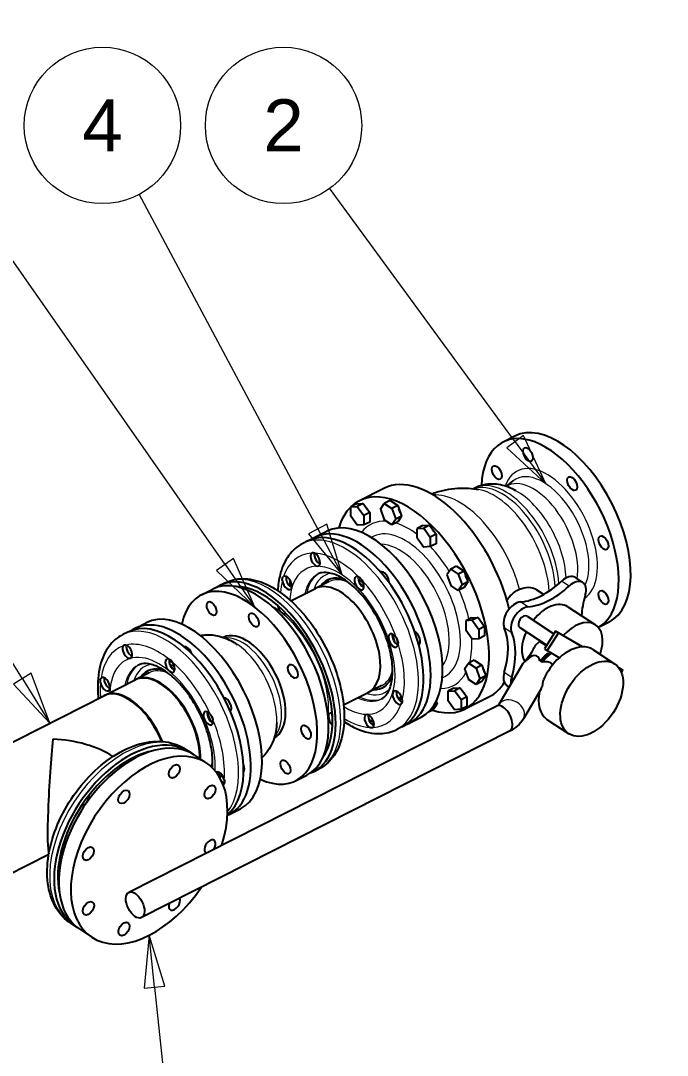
# Model space of a CAD drawing. Header units: millimetres. Extents: x 0 to 10500, y -39653 to 7425.
# Drawn here: x 4561 to 5336, y 2340 to 3581 of the extents above; entities that cross this region are included whole.
import ezdxf

# ---------------------------------------------------------------- set-up
doc = ezdxf.new("R2010")
doc.units = ezdxf.units.MM
doc.header["$LTSCALE"] = 25
for name, color, linetype, lineweight in [('Dimension', 7, 'Continuous', 18), ('Symbol', 7, 'Continuous', 18), ('Visible', 7, 'Continuous', 25), ('Visible Narrow', 7, 'Continuous', 18)]:
    doc.layers.add(name, color=color, linetype=linetype, lineweight=lineweight)
doc.styles.add('Note Text', font='arial.ttf')
doc.styles.add('Title', font='arial.ttf')
doc.dimstyles.new('Default - Method 2b', dxfattribs={"dimscale": 25, "dimtxt": 3, "dimasz": 2.5, "dimexe": 3, "dimexo": 0.5, "dimgap": 0.7, "dimtad": 0, "dimtoh": 1, "dimdec": 1, "dimrnd": 1e-08, "dimtxsty": 'Title', "dimcen": 0.09, "dimdle": 10, "dimclrd": 256, "dimclre": 256, "dimclrt": 7, "dimadec": 0, "dimazin": 2, "dimtfac": 0.833333, "dimtdec": 1, "dimtmove": 0, "dimatfit": 3, "dimfxl": 1, "dimtolj": 1, "dimlwd": -1, "dimlwe": -1, "dimarcsym": 0})

# ---------------------------------------------------------------- blocks, each defined once
blk = doc.blocks.new('Balloon12')
at = {"layer": 'Symbol'}
for p, q in [((206.148, 123.045), (197.247, 135.202)), ((206.552, 123.34), (205.745, 122.749)), ((207.625, 121.028), (206.552, 123.34)), ((205.745, 122.749), (207.625, 121.028)), ((206.148, 123.045), (207.625, 121.028))]:
    blk.add_line(p, q, dxfattribs=at)
at = {"layer": 'Symbol', "flags": 128}
blk.add_lwpolyline([(205.745, 122.749), (207.625, 121.028), (206.552, 123.34), (205.745, 122.749)], dxfattribs=at)
at = {"layer": 'Symbol'}
blk.add_circle((195.04, 138.217), 3.75, dxfattribs=at)
blk.add_solid([(205.745, 122.749), (207.625, 121.028), (206.552, 123.34), (205.745, 122.749)], dxfattribs=at)
at = {"layer": 'Symbol', "insert": (195.04, 138.217), "char_height": 2.5, "attachment_point": 5, "style": 'Note Text'}
blk.add_mtext('2', dxfattribs=at)
blk = doc.blocks.new('Balloon13')
at = {"layer": 'Symbol'}
for p, q in [((196.681, 118.862), (188.113, 134.916)), ((197.122, 119.098), (196.24, 118.627)), ((196.24, 118.627), (197.858, 116.657)), ((196.681, 118.862), (197.858, 116.657)), ((197.858, 116.657), (197.122, 119.098))]:
    blk.add_line(p, q, dxfattribs=at)
at = {"layer": 'Symbol', "flags": 128}
blk.add_lwpolyline([(196.24, 118.627), (197.858, 116.657), (197.122, 119.098), (196.24, 118.627)], dxfattribs=at)
at = {"layer": 'Symbol'}
blk.add_circle((186.351, 138.217), 3.75, dxfattribs=at)
blk.add_solid([(196.24, 118.627), (197.858, 116.657), (197.122, 119.098), (196.24, 118.627)], dxfattribs=at)
at = {"layer": 'Symbol', "insert": (186.351, 138.217), "char_height": 2.5, "attachment_point": 5, "style": 'Note Text'}
blk.add_mtext('4', dxfattribs=at)
blk = doc.blocks.new('Balloon14')
at = {"layer": 'Symbol'}
for p, q in [((192.237, 117.156), (179.652, 135.155)), ((192.647, 117.443), (191.827, 116.87)), ((192.237, 117.156), (193.669, 115.107)), ((193.669, 115.107), (192.647, 117.443)), ((191.827, 116.87), (193.669, 115.107))]:
    blk.add_line(p, q, dxfattribs=at)
at = {"layer": 'Symbol', "flags": 128}
blk.add_lwpolyline([(191.827, 116.87), (193.669, 115.107), (192.647, 117.443), (191.827, 116.87)], dxfattribs=at)
at = {"layer": 'Symbol'}
blk.add_circle((177.512, 138.217), 3.75, dxfattribs=at)
blk.add_solid([(191.827, 116.87), (193.669, 115.107), (192.647, 117.443), (191.827, 116.87)], dxfattribs=at)
at = {"layer": 'Symbol', "insert": (177.512, 138.217), "char_height": 2.5, "attachment_point": 5, "style": 'Note Text'}
blk.add_mtext('11', dxfattribs=at)
blk = doc.blocks.new('Balloon15')
at = {"layer": 'Symbol'}
for p, q in [((182.511, 111.675), (168.03, 135.037)), ((182.936, 111.938), (182.086, 111.411)), ((182.511, 111.675), (183.828, 109.55)), ((183.828, 109.55), (182.936, 111.938)), ((182.086, 111.411), (183.828, 109.55))]:
    blk.add_line(p, q, dxfattribs=at)
at = {"layer": 'Symbol', "flags": 128}
blk.add_lwpolyline([(182.086, 111.411), (183.828, 109.55), (182.936, 111.938), (182.086, 111.411)], dxfattribs=at)
at = {"layer": 'Symbol'}
blk.add_circle((166.059, 138.217), 3.75, dxfattribs=at)
blk.add_solid([(182.086, 111.411), (183.828, 109.55), (182.936, 111.938), (182.086, 111.411)], dxfattribs=at)
at = {"layer": 'Symbol', "insert": (166.059, 138.238), "char_height": 2.5, "attachment_point": 5, "style": 'Note Text'}
blk.add_mtext('3', dxfattribs=at)
blk = doc.blocks.new('Balloon16')
at = {"layer": 'Symbol'}
for p, q in [((188.594, 99.373), (188.355, 96.835)), ((188.852, 96.887), (188.594, 99.373)), ((189.35, 96.938), (188.594, 99.373)), ((188.355, 96.835), (189.35, 96.938)), ((188.852, 96.887), (192.036, 66.242))]:
    blk.add_line(p, q, dxfattribs=at)
at = {"layer": 'Symbol', "flags": 128}
blk.add_lwpolyline([(189.35, 96.938), (188.594, 99.373), (188.355, 96.835), (189.35, 96.938)], dxfattribs=at)
at = {"layer": 'Symbol'}
blk.add_circle((192.422, 62.526), 3.75, dxfattribs=at)
blk.add_solid([(189.35, 96.938), (188.594, 99.373), (188.355, 96.835), (189.35, 96.938)], dxfattribs=at)
at = {"layer": 'Symbol', "insert": (192.422, 62.546), "char_height": 2.5, "attachment_point": 5, "style": 'Note Text'}
blk.add_mtext('6', dxfattribs=at)
blk = doc.blocks.new('*D48')
at = {"layer": 'Defpoints', "color": 0, "transparency": 16777216}
for p in [(2977, 5476.9), (1038.6, 4941), (6873, 4755.4), (3961.9, -39652.7)]:
    blk.add_point(p, dxfattribs=at)
at = {"layer": 'Dimension', "transparency": 16777216}
for p, q in [((1037.8, 4953.5), (1004.2, 5465.8)), ((6873.8, 4767.9), (6919.6, 5465.8))]:
    blk.add_line(p, q, dxfattribs=at)
blk.add_arc((3961.9, -39652.7), 45140.3, 86.32872, 93.6713, dxfattribs=at)
for points in [[(1072.1, 5384.6), (1070.8, 5405.4), (1009.1, 5391)], [(6853, 5405.4), (6851.6, 5384.6), (6914.7, 5391)]]:
    blk.add_solid(points, dxfattribs=at)
at = {"layer": 'Dimension', "color": 7, "transparency": 16777216, "insert": (3945.5, 5505.2), "char_height": 75, "attachment_point": 7, "style": 'Title'}
blk.add_mtext('\\A1;8°', dxfattribs=at)

msp = doc.modelspace()

# ---------------------------------------------------------------- linework, layer by layer
at = {"layer": 'Visible'}
for p, q in [((5153.5, 3082.98), (5139.22, 3075.75)), ((5142.89, 3022.61), (5151.5, 3029.28)), ((4996.36, 3020.23), (4967.04, 3005.38)), ((5105.41, 3020.52), (5103.98, 3019.8)), ((5003.77, 3005.61), (4996.86, 3002.11)), ((5003.77, 3005.61), (5012.91, 2999.6)), ((4963.48, 3001.58), (4956.57, 2998.08)), ((4956.57, 2998.08), (4964.48, 2998.53)), ((4956.57, 2986.76), (4956.57, 2998.08)), ((4963.48, 3001.58), (4971.4, 3002.03)), ((4971.4, 3002.03), (4964.48, 2998.53)), ((4964.48, 2998.53), (4972.39, 2987.66)), ((4971.4, 3002.03), (4979.31, 2991.16)), ((4979.31, 2991.16), (4972.39, 2987.66)), ((4979.31, 2991.16), (4979.31, 2979.85)), ((4992.29, 2995.32), (4996.86, 3002.11)), ((4992.29, 2995.32), (4996.86, 2982.51)), ((4996.86, 3002.11), (5005.99, 2996.09)), ((5012.91, 2999.6), (5005.99, 2996.09)), ((5005.99, 2996.09), (5010.56, 2983.29)), ((5012.91, 2999.6), (5017.48, 2986.79)), ((4964.48, 2975.9), (4956.57, 2986.76)), ((4972.39, 2987.66), (4972.39, 2976.35)), ((4979.31, 2979.85), (4972.39, 2976.35)), ((5005.99, 2976.5), (4996.86, 2982.51)), ((5010.56, 2983.29), (5005.99, 2976.5)), ((5012.91, 2980), (5005.99, 2976.5)), ((5017.48, 2986.79), (5010.56, 2983.29)), ((5017.48, 2986.79), (5012.91, 2980)), ((4913.66, 2961.55), (4927.95, 2968.78)), ((4972.39, 2976.35), (4964.48, 2975.9)), ((5043.09, 2975.58), (5036.18, 2972.08)), ((5036.18, 2972.08), (5044.09, 2972.53)), ((5036.18, 2960.77), (5036.18, 2972.08)), ((5043.09, 2975.58), (5051.01, 2976.03)), ((5051.01, 2976.03), (5044.09, 2972.53)), ((5044.09, 2972.53), (5052, 2961.66)), ((5051.01, 2976.03), (5058.92, 2965.17)), ((5058.92, 2965.17), (5052, 2961.66)), ((5058.92, 2965.17), (5058.92, 2953.85)), ((4905.02, 2957.17), (4899, 2954.13)), ((5036.18, 2960.77), (5044.09, 2949.9)), ((5052, 2961.66), (5052, 2950.35)), ((5058.92, 2953.85), (5052, 2950.35)), ((5052, 2950.35), (5044.09, 2949.9)), ((5076.47, 2923.28), (5071.9, 2916.49)), ((5071.9, 2916.49), (5076.47, 2903.69)), ((5083.38, 2926.78), (5076.47, 2923.28)), ((5076.47, 2923.28), (5085.6, 2917.27)), ((5083.38, 2926.78), (5092.52, 2920.77)), ((5092.52, 2920.77), (5085.6, 2917.27)), ((5085.6, 2917.27), (5090.17, 2904.46)), ((5092.52, 2920.77), (5097.09, 2907.96)), ((4799.76, 2903.88), (4805.77, 2906.92)), ((4930.68, 2908.35), (4914.52, 2900.16)), ((5085.6, 2897.67), (5076.47, 2903.69)), ((5090.17, 2904.46), (5085.6, 2897.67)), ((5097.09, 2907.96), (5090.17, 2904.46)), ((5097.09, 2907.96), (5092.52, 2901.17)), ((5234.86, 2907.34), (5225.96, 2913.2)), ((4777.58, 2892.65), (4791.11, 2899.5)), ((4884.89, 2885.16), (4914.52, 2900.16)), ((5092.52, 2901.17), (5085.6, 2897.67)), ((5179.13, 2899.01), (5188.06, 2893.13)), ((5168.04, 2866.83), (5200.24, 2845.63)), ((5217.12, 2878.19), (5250.09, 2856.48)), ((4697.88, 2852.3), (4711.42, 2859.15)), ((5101.37, 2865.05), (5094.45, 2861.55)), ((5102.37, 2861.99), (5094.45, 2861.55)), ((5094.45, 2861.55), (5094.45, 2850.23)), ((5101.37, 2865.05), (5109.28, 2865.5)), ((5109.28, 2865.5), (5102.37, 2861.99)), ((5102.37, 2861.99), (5110.28, 2851.13)), ((5109.28, 2865.5), (5117.19, 2854.63)), ((5117.19, 2854.63), (5110.28, 2851.13)), ((5117.19, 2854.63), (5117.19, 2843.32)), ((5159.24, 2853.46), (5191.72, 2832.08)), ((5266.43, 2859.94), (5253.55, 2853.42)), ((4689.24, 2847.92), (4683.22, 2844.87)), ((5102.37, 2839.37), (5094.45, 2850.23)), ((5110.28, 2851.13), (5110.28, 2839.81)), ((5117.19, 2843.32), (5110.28, 2839.81)), ((5202.33, 2848.96), (5189.04, 2827.8)), ((5205.63, 2846.79), (5192.33, 2825.63)), ((5234.75, 2830.17), (5202.33, 2848.96)), ((5202.33, 2848.96), (5205.63, 2846.79)), ((5234.33, 2830.15), (5205.63, 2846.79)), ((5110.28, 2839.81), (5102.37, 2839.37)), ((5177.91, 2831.8), (5183.14, 2836.52)), ((5183.8, 2836.09), (5183.14, 2836.52)), ((5191.19, 2831.22), (5183.8, 2836.09)), ((5189.04, 2827.8), (5192.33, 2825.63)), ((5192.33, 2825.63), (5206.89, 2817.19)), ((5193.73, 2821.38), (5192.38, 2822.27)), ((5247.07, 2826.89), (5273.11, 2809.74)), ((5093.23, 2803.86), (5097.8, 2810.65)), ((5093.23, 2803.86), (5097.8, 2791.06)), ((5104.71, 2814.16), (5097.8, 2810.65)), ((5106.93, 2804.64), (5097.8, 2810.65)), ((5104.71, 2814.16), (5113.85, 2808.14)), ((5113.85, 2808.14), (5106.93, 2804.64)), ((5106.93, 2804.64), (5111.5, 2791.83)), ((5113.85, 2808.14), (5118.42, 2795.34)), ((5162.77, 2809.37), (5134.4, 2761.11)), ((5162.77, 2809.37), (5162.77, 2809.37)), ((5279.56, 2804.19), (5278.03, 2805.08)), ((5282.86, 2802.02), (5278.35, 2804.63)), ((5279.56, 2804.19), (5282.86, 2802.02)), ((4714.9, 2799.1), (4698.74, 2790.91)), ((5111.5, 2791.83), (5106.93, 2785.04)), ((5118.42, 2795.34), (5111.5, 2791.83)), ((5118.42, 2795.34), (5113.85, 2788.55)), ((5281.16, 2799.31), (5282.86, 2802.02)), ((4660.39, 2771.5), (4697.98, 2790.53)), ((4993.79, 2783.71), (4977.62, 2775.53)), ((5080.04, 2780.51), (5073.12, 2777)), ((5080.04, 2780.51), (5087.95, 2780.95)), ((5087.95, 2780.95), (5081.03, 2777.45)), ((5087.95, 2780.95), (5095.86, 2770.09)), ((5106.93, 2785.04), (5097.8, 2791.06)), ((5113.85, 2788.55), (5106.93, 2785.04)), ((5146.67, 2781.97), (5143.74, 2783.9)), ((5184.87, 2779.87), (5163.72, 2743.89)), ((4481.15, 2680.74), (4661.14, 2771.88)), ((4947.99, 2760.53), (4977.62, 2775.53)), ((5073.12, 2777), (5081.03, 2777.45)), ((5073.12, 2777), (5073.12, 2765.69)), ((5088.95, 2766.59), (5081.03, 2777.45)), ((5095.86, 2770.09), (5088.95, 2766.59)), ((5122.84, 2770.43), (5093.52, 2755.58)), ((5095.86, 2770.09), (5095.86, 2758.78)), ((5131.7, 2759.24), (4690.36, 2535.79)), ((5055.57, 2754.74), (5049.19, 2751.51)), ((5060.14, 2761.53), (5055.57, 2754.74)), ((5060.14, 2761.53), (5055.88, 2759.38)), ((5059, 2764.74), (5060.14, 2761.53)), ((5081.03, 2754.83), (5073.12, 2765.69)), ((5088.95, 2755.27), (5081.03, 2754.83)), ((5088.95, 2766.59), (5088.95, 2755.27)), ((5095.86, 2758.78), (5088.95, 2755.27)), ((5026.59, 2738.51), (5040.88, 2745.74)), ((5191.97, 2743.2), (5218.02, 2726.05)), ((5017.95, 2734.13), (5011.93, 2731.09)), ((5147.06, 2728.91), (4705.72, 2505.46)), ((4763.48, 2704.04), (4758.2, 2707.51)), ((4769.08, 2700.35), (4783.59, 2690.8)), ((4912.69, 2680.84), (4918.7, 2683.88)), ((4890.51, 2669.61), (4904.04, 2676.46)), ((4810.81, 2629.26), (4824.35, 2636.11)), ((4544.25, 2556.11), (4594.41, 2581.5)), ((4626.01, 2495.23), (4620.73, 2498.7)), ((4631.61, 2491.54), (4646.12, 2481.99))]:
    msp.add_line(p, q, dxfattribs=at)
for centre, major_axis, ratio, start_param, end_param in [((5195.68, 2964.23), (-56.46, 111.52), 0.5383471, 3.1647823, 7.0481675), ((5209.97, 2971.46), (-56.46, 111.52), 0.5383471, 3.1415927, 6.2831853), ((5059.6, 2895.33), (-63.24, 124.9), 0.5383471, 4.2945115, 6.2831853), ((5030.28, 2880.48), (63.24, -124.9), 0.5383471, 5.7943906, 9.5848903), ((5030.28, 2880.48), (-63.24, 124.9), 0.5383471, 0.1700755, 0.5117486), ((4972, 2991.02), (4.97, -9.81), 0.5383471, 1.6726109, 2.053893), ((5008.94, 2993.11), (4.97, -9.81), 0.5383471, 1.1397027, 1.5396037), ((4984.41, 2857.26), (-56.46, 111.52), 0.5383471, 3.1415927, 6.2831853), ((4961.48, 2845.65), (56.46, -111.52), 0.5383471, 0, 3.1415927), ((4970.13, 2850.03), (-56.46, 111.52), 0.5383471, 3.0695224, 6.3552557), ((5051.61, 2965.02), (4.97, -9.81), 0.5383471, 1.6726109, 2.053893), ((4914.05, 2935.13), (3.95, -7.81), 0.5383471, 3.3074074, 8.7233444), ((4918.56, 2937.42), (3.95, -7.81), 0.5383471, 3.7074365, 5.7166579), ((4847.58, 2787.98), (-56.46, 111.52), 0.5383471, 3.1415927, 6.2831853), ((4856.22, 2792.36), (-56.46, 111.52), 0.5383471, 3.0695223, 6.3552556), ((4880.27, 2906.81), (-3.95, 7.81), 0.5383471, 0.9512129, 6.3671499), ((4996.62, 2911.79), (-4.07, 8.03), 0.5383471, 3.8528926, 6.2969204), ((5088.55, 2914.28), (4.97, -9.81), 0.5383471, 1.1397027, 1.5396037), ((5214.96, 2896.5), (11, 16.7), 0.6138804, 0, 1.1929994), ((4834.04, 2781.13), (-56.46, 111.52), 0.5383471, 2.5580098, 6.8667682), ((4884.79, 2909.09), (3.95, -7.81), 0.5383471, 4.0928055, 5.7166579), ((4961.48, 2845.65), (53.75, -106.17), 0.5383471, 3.8194738, 3.8949203), ((4946.07, 2837.85), (31.55, -62.32), 0.5383471, 0, 3.1415927), ((4946.07, 2837.85), (31.55, -62.32), 0.5383471, 0, 3.1415927), ((4961.48, 2845.65), (-32.75, 64.68), 0.5383471, 5.8010148, 6.5543922), ((4966.8, 2906.58), (3.95, -7.81), 0.5383471, 2.5220092, 7.9379462), ((4971.31, 2908.86), (3.95, -7.81), 0.5383471, 3.7081201, 5.7166579), ((5184.85, 2964.9), (-49.49, -75.17), 0.6138804, 0.4476856, 1.1929994), ((5223.86, 2890.64), (11, 16.7), 0.6138804, 5.1600746, 7.4761848), ((4856.22, 2792.36), (-53.75, 106.17), 0.5383471, 3.4108964, 6.0138815), ((5193.75, 2959.04), (49.49, 75.17), 0.6138804, 3.5892783, 4.3345921), ((5300.89, 2896.94), (-49.49, -75.17), 0.6138804, 5.1600746, 5.4680848), ((4874.44, 2877.83), (3.95, -7.81), 0.5383471, 4.1771298, 6.4249222), ((5154.74, 2866), (-11, -16.7), 0.6138804, 3.5892783, 5.9053884), ((5193.75, 2842.69), (23.37, 35.5), 0.6138804, 0, 1.4286433), ((4767.88, 2747.63), (-56.46, 111.52), 0.5383471, 3.1415927, 6.2831853), ((5163.64, 2860.14), (-11, -16.7), 0.6138804, 3.5892783, 5.9053884), ((5163.64, 2860.14), (-4.4, -6.68), 0.6138804, 3.1415927, 6.2831853), ((4745.7, 2736.4), (56.46, -111.52), 0.5383471, 0.1158896, 3.1415927), ((4754.35, 2740.78), (-56.46, 111.52), 0.5383471, 3.1067905, 6.3552556), ((5109.88, 2854.49), (4.97, -9.81), 0.5383471, 1.6726109, 2.053893), ((5226.72, 2820.99), (23.37, 35.5), 0.6138804, 5.1014414, 7.6030885), ((5193.75, 2842.69), (-23.37, -35.5), 0.6138804, 2.2837321, 2.2837676), ((5300.89, 2896.94), (-49.49, -75.17), 0.6138804, 5.5933169, 5.5933381), ((4834.04, 2781.13), (-30.49, 60.22), 0.5383471, 3.1498911, 6.2748869), ((5007.63, 2837.87), (3.95, -7.81), 0.5383471, 1.736611, 7.152548), ((5012.14, 2840.16), (3.95, -7.81), 0.5383471, 3.7081201, 5.7166579), ((5034.09, 2840.73), (4.07, -8.03), 0.5383471, 6.2784867, 8.8099623), ((5077.71, 2794.3), (49.49, 75.17), 0.6138804, 5.1600746, 5.9053884), ((5086.61, 2788.44), (49.49, 75.17), 0.6138804, 5.1600746, 5.9053884), ((5193.75, 2842.69), (-23.37, -35.5), 0.6138804, 4.9493975, 6.0006487), ((5195.68, 2964.23), (-56.46, 111.52), 0.5383471, 2.6764785, 2.6764853), ((4688.67, 2824.59), (3.95, -7.81), 0.5383471, 3.472215, 8.888152), ((4693.18, 2826.88), (3.95, -7.81), 0.5383471, 3.7081201, 5.7166579), ((4760.67, 2821.99), (-4.07, 8.03), 0.5383471, 4.4558555, 6.2174338), ((5219.52, 2785.04), (27.55, 41.85), 0.6138804, 0.4163463, 1.1621984), ((5219.52, 2785.04), (27.55, 41.85), 0.6138804, 0, 0.4163463), ((4739.89, 2807.68), (3.95, -7.81), 0.5383471, 2.6868168, 8.1027538), ((4920.84, 2815.59), (-3.95, 7.81), 0.5383471, 1.0636842, 1.944505), ((5162.68, 2775.66), (16.33, 43.88), 0.3234549, 5.8472118, 6.9307496), ((5219.52, 2785.04), (-27.55, -41.85), 0.6138804, 4.303791, 4.9718404), ((5193.73, 2820.51), (0.424, -0.944), 0.534442, 1.0539963, 2.4427031), ((4745.7, 2736.4), (-32.75, 64.68), 0.5383471, 5.8010148, 6.5543922), ((4744.4, 2809.96), (3.95, -7.81), 0.5383471, 3.7076297, 5.7166579), ((5109.88, 2801.66), (4.97, -9.81), 0.5383471, 1.1397027, 1.5396037), ((5193.75, 2842.69), (-23.37, -35.5), 0.6138804, 6.0015941, 6.0016769), ((5177.77, 2801.34), (-14.65, 8.62), 0.7731624, 5.8608548, 5.9491325), ((5177.77, 2801.34), (14.65, -8.62), 0.7731624, 1.5427179, 1.6357154), ((5177.77, 2801.34), (14.65, -8.62), 0.7731624, 1.4821945, 1.5427179), ((5173.11, 2793.41), (-24.71, -16.07), 0.4084475, 3.0270047, 3.9373803), ((4662.05, 2785.38), (-3.95, 7.81), 0.5383471, 1.1160205, 6.5319575), ((4729.54, 2728.21), (-31.55, 62.32), 0.5383471, 3.9255511, 6.2831853), ((4730.29, 2728.6), (-31.55, 62.32), 0.5383471, 3.9101852, 6.2943911), ((4961.48, 2845.65), (32.75, -64.68), 0.5383471, 6.0119784, 6.7653558), ((5154.74, 2800.6), (-11, -16.7), 0.6138804, 5.1600746, 6.2831853), ((5163.64, 2794.74), (11, 16.7), 0.6138804, 2.0184819, 2.498981), ((4666.56, 2787.67), (3.95, -7.81), 0.5383471, 4.2576132, 5.7166579), ((4745.7, 2736.4), (53.75, -106.17), 0.5383471, 3.9892154, 4.0388786), ((5059.6, 2895.33), (63.24, -124.9), 0.5383471, 0, 0.3199489), ((4691.94, 2709.18), (-31.55, 62.32), 0.5383471, 4.5639502, 6.2831853), ((4692.7, 2709.56), (-31.55, 62.32), 0.5383471, 4.5569709, 6.2831853), ((4807.57, 2760.57), (-4.07, 8.03), 0.5383471, 3.2813031, 6.0397264), ((5012.61, 2769.26), (3.95, -7.81), 0.5383471, 0.9512129, 6.3671499), ((5017.13, 2771.55), (3.95, -7.81), 0.5383471, 3.7081201, 5.7190855), ((4965.99, 2847.93), (42.46, -83.86), 0.5383471, 0.1292869, 0.2142029), ((4967.87, 2848.89), (42.46, -83.86), 0.5383471, 0.0885479, 0.170814), ((4970.13, 2850.03), (42.79, -84.52), 0.5383471, 0.0419578, 0.1154653), ((5088.55, 2769.95), (4.97, -9.81), 0.5383471, 1.6726109, 2.053893), ((5219.52, 2785.04), (-27.55, -41.85), 0.6138804, 5.2810595, 6.2831853), ((5139.38, 2744.08), (-7.68, 15.17), 0.5383471, 5.5283863, 6.2831853), ((5139.38, 2744.08), (7.68, -15.17), 0.5383471, 0, 2.3867936), ((4785.7, 2744.55), (3.95, -7.81), 0.5383471, 1.9014187, 7.3173557), ((4790.22, 2746.84), (3.95, -7.81), 0.5383471, 3.7081201, 5.7166579), ((4935.55, 2742.87), (-3.95, 7.81), 0.5383471, 5.748598, 8.5056381), ((4940.06, 2745.15), (3.95, -7.81), 0.5383471, 3.819078, 4.2498921), ((4978.84, 2740.94), (-3.95, 7.81), 0.5383471, 3.3074074, 8.7233444), ((4983.35, 2743.23), (3.95, -7.81), 0.5383471, 3.7081201, 5.5817517), ((4970.13, 2850.03), (-56.46, 111.52), 0.5383471, 2.4862092, 2.5578697), ((4961.48, 2845.65), (53.75, -106.17), 0.5383471, 5.7736245, 5.827497), ((4599.47, 2662.36), (4.58, 80.57), 0.0565892, 0.7875422, 3.0555972), ((4694.74, 2599.63), (-68.74, -104.41), 0.6138804, 3.0978576, 6.3269205), ((4700.35, 2595.94), (68.74, 104.41), 0.6138804, 0, 3.1415927), ((4599.47, 2662.36), (-98.52, 5.6), 0.5773476, 3.9285097, 4.7451893), ((4694.74, 2599.63), (65.44, 99.39), 0.6138804, 0.5431628, 2.5984299), ((4714.85, 2586.39), (68.74, 104.41), 0.6138804, 5.1490569, 10.9712848), ((4694.28, 2695.35), (4.81, 7.31), 0.6138804, 2.2629302, 2.5783138), ((4690.32, 2697.96), (4.81, 7.31), 0.6138804, 4.717308, 5.0354218), ((4694.28, 2695.35), (-4.81, -7.31), 0.6138804, 2.3324171, 2.5298677), ((4745.7, 2736.4), (-32.75, 64.68), 0.5383471, 3.5847768, 3.6237631), ((4799.28, 2672.19), (-3.95, 7.81), 0.5383471, 4.2576132, 6.3015293), ((4803.79, 2674.47), (3.95, -7.81), 0.5383471, 3.7081201, 4.3306665), ((4823.29, 2687.56), (4.07, -8.03), 0.5383471, 0.1912326, 1.4875625), ((4803.79, 2674.47), (3.95, -7.81), 0.5383471, 5.1905035, 5.7187847), ((4799.28, 2672.19), (3.95, -7.81), 0.5383471, 0.1153412, 0.2487722), ((4636.23, 2647.74), (-4.81, -7.31), 0.6138804, 0.4362383, 2.5750323), ((4787.8, 2590.56), (-4.95, -7.52), 0.6138804, 1.5586617, 6.3652086), ((4603.1, 2578.11), (4.81, 7.31), 0.6138804, 4.6015846, 5.8266), ((4607.06, 2575.51), (4.81, 7.31), 0.6138804, 0.1372414, 0.5463432), ((4607.06, 2575.51), (-4.81, -7.31), 0.6138804, 0.6748707, 0.9862777), ((4745.1, 2522.52), (4.95, 7.52), 0.6138804, 1.9890498, 5.9348206)]:
    msp.add_ellipse(centre, major_axis=major_axis, ratio=ratio, start_param=start_param, end_param=end_param, dxfattribs=at)
for centre, major_axis, ratio in [((5169.19, 3060.88), (4.07, -8.03), 0.5383471), ((5131.72, 3039.15), (-4.07, 8.03), 0.5383471), ((5222.18, 3025.99), (4.07, -8.03), 0.5383471), ((5259.64, 2954.93), (4.07, -8.03), 0.5383471), ((5259.64, 2889.31), (4.07, -8.03), 0.5383471), ((4789.76, 2876.18), (-4.07, 8.03), 0.5383471), ((4840.36, 2862.34), (-4.07, 8.03), 0.5383471), ((5245.57, 2767.9), (-27.55, -41.85), 0.6138804), ((4887.26, 2800.93), (4.07, -8.03), 0.5383471), ((4902.98, 2727.91), (4.07, -8.03), 0.5383471), ((4878.32, 2686.07), (4.07, -8.03), 0.5383471), ((4745.03, 2680.9), (4.95, 7.52), 0.6138804), ((4684.61, 2650.27), (4.95, 7.52), 0.6138804), ((4787.77, 2656.16), (4.95, 7.52), 0.6138804), ((4641.9, 2582.23), (-4.95, -7.52), 0.6138804), ((4698.04, 2520.63), (-7.68, 15.17), 0.5383471), ((4641.93, 2516.63), (-4.95, -7.52), 0.6138804), ((4684.68, 2491.89), (-4.95, -7.52), 0.6138804)]:
    msp.add_ellipse(centre, major_axis=major_axis, ratio=ratio, dxfattribs=at)
for points, knots in [([(5053.22, 3013.56), (5054.32, 3013.98), (5055.42, 3014.37), (5061.28, 3016.37), (5066.09, 3017.63), (5075.57, 3019.47), (5080.25, 3020.04), (5089.3, 3020.6), (5093.67, 3020.58), (5102.02, 3020.09), (5106, 3019.61), (5109.77, 3018.96)], [5.58683933, 5.58683933, 5.58683933, 5.58683933, 5.60449138, 5.60449138, 5.68053937, 5.68053937, 5.75658737, 5.75658737, 5.83263536, 5.83263536, 5.90868335, 5.90868335, 5.90868335, 5.90868335]), ([(5154.77, 3017.42), (5151.9, 3019), (5148.94, 3020.39), (5142.8, 3022.72), (5139.62, 3023.67), (5133.03, 3024.99), (5129.63, 3025.36), (5122.68, 3025.37), (5119.13, 3025), (5112.12, 3023.4), (5108.66, 3022.17), (5105.41, 3020.52)], [0.08732502, 0.08732502, 0.08732502, 0.08732502, 0.2208084, 0.2208084, 0.35429178, 0.35429178, 0.48777516, 0.48777516, 0.62125854, 0.62125854, 0.75474192, 0.75474192, 0.75474192, 0.75474192]), ([(4899, 2954.13), (4892.53, 2950.85), (4886.91, 2945.97), (4877.59, 2933.45), (4874.11, 2925.62), (4870.35, 2910.88), (4869.43, 2904.35), (4869.1, 2897.51)], [4.58749934, 4.58749934, 4.58749934, 4.58749934, 4.84946657, 4.84946657, 5.13956158, 5.13956158, 5.34542998, 5.34542998, 5.34542998, 5.34542998]), ([(4909.46, 2942.48), (4909.47, 2942.49), (4909.48, 2942.5), (4909.88, 2942.87), (4910.36, 2943.11), (4911.41, 2943.28), (4911.97, 2943.22), (4912.94, 2942.9), (4913.34, 2942.71), (4913.74, 2942.47)], [-2.35538518, -2.35538518, -2.35538518, -2.35538518, -2.34888191, -2.34888191, -2.04388778, -2.04388778, -1.75433311, -1.75433311, -1.56067003, -1.56067003, -1.56067003, -1.56067003]), ([(4993.41, 2767.66), (4995.62, 2768.78), (4997.6, 2770.4), (5002.04, 2776.18), (5004.3, 2781.18), (5006.64, 2793.14), (5007.02, 2799.57), (5006.13, 2813.79), (5004.84, 2821.59), (5000.58, 2837.77), (4997.57, 2846.16), (4990.1, 2862.57), (4985.63, 2870.58), (4975.73, 2885.28), (4970.3, 2891.98), (4959.23, 2903.3), (4953.57, 2907.95), (4942.85, 2914.84), (4937.77, 2917.11), (4928.74, 2919.53), (4924.89, 2919.63), (4920.21, 2918.69), (4918.82, 2918.2), (4917.52, 2917.55)], [1.4459067, 1.4459067, 1.4459067, 1.4459067, 1.6981652, 1.6981652, 2.0505599, 2.0505599, 2.3427065, 2.3427065, 2.6383076, 2.6383076, 2.9397448, 2.9397448, 3.2438848, 3.2438848, 3.5471299, 3.5471299, 3.845865, 3.845865, 4.1383658, 4.1383658, 4.4391223, 4.4391223, 4.5874993, 4.5874993, 4.5874993, 4.5874993]), ([(4805.77, 2906.92), (4812.25, 2910.2), (4819.51, 2911.85), (4835.11, 2911.95), (4843.48, 2910.11), (4861.16, 2902.97), (4870.47, 2897.21), (4888.53, 2882.42), (4897.26, 2873.32), (4913.15, 2852.94), (4920.32, 2841.68), (4932.5, 2818.07), (4937.53, 2805.74), (4944.98, 2781.07), (4947.39, 2768.74), (4949.25, 2745.09), (4948.67, 2733.79), (4944.16, 2713.47), (4940.25, 2704.37), (4930.16, 2691.49), (4924.81, 2686.97), (4918.7, 2683.88)], [0.3120854, 0.3120854, 0.3120854, 0.3120854, 0.5740526, 0.5740526, 0.8641476, 0.8641476, 1.1955598, 1.1955598, 1.5339618, 1.5339618, 1.8683959, 1.8683959, 2.2010712, 2.2010712, 2.535213, 2.535213, 2.8732697, 2.8732697, 3.2066453, 3.2066453, 3.453678, 3.453678, 3.453678, 3.453678]), ([(4874.56, 2909.61), (4874.56, 2909.63), (4874.55, 2909.65), (4874.47, 2910.51), (4874.51, 2911.29), (4874.77, 2912.65), (4874.98, 2913.21), (4875.48, 2913.97), (4875.71, 2914.22), (4875.98, 2914.41)], [-2.3553859, -2.3553859, -2.3553859, -2.3553859, -2.34903119, -2.34903119, -2.04397145, -2.04397145, -1.75435964, -1.75435964, -1.56067004, -1.56067004, -1.56067004, -1.56067004]), ([(4879.22, 2914.53), (4879.21, 2914.48), (4879.2, 2914.43), (4879.11, 2913.99), (4879.05, 2913.58), (4879.02, 2912.74), (4879.03, 2912.32), (4879.07, 2911.9)], [-0.50159134, -0.50159134, -0.50159134, -0.50159134, -0.47965634, -0.47965634, -0.31767984, -0.31767984, -0.17010399, -0.17010399, -0.17010399, -0.17010399]), ([(4966.02, 2914.17), (4966.04, 2914.16), (4966.05, 2914.15), (4966.7, 2913.83), (4967.36, 2913.38), (4968.59, 2912.26), (4969.16, 2911.61), (4970.03, 2910.4), (4970.36, 2909.89), (4970.66, 2909.35)], [-2.3553859, -2.3553859, -2.3553859, -2.3553859, -2.34903119, -2.34903119, -2.04397145, -2.04397145, -1.75435964, -1.75435964, -1.56067004, -1.56067004, -1.56067004, -1.56067004]), ([(5143.98, 2886.12), (5144.87, 2887.43), (5145.81, 2888.69), (5148.37, 2891.76), (5150.07, 2893.45), (5153.63, 2896.35), (5155.49, 2897.56), (5157.35, 2898.5), (5157.84, 2898.75), (5158.35, 2898.99), (5158.86, 2899.21)], [-1.9519847, -1.9519847, -1.9519847, -1.9519847, -1.4838867, -1.4838867, -0.7419433, -0.7419433, 0, 0, 0, 0.1985398, 0.1985398, 0.1985398, 0.1985398]), ([(5158.86, 2899.21), (5160.72, 2900.02), (5162.58, 2900.63), (5167.95, 2901.85), (5171.31, 2901.87), (5176.07, 2900.67), (5177.68, 2899.96), (5179.13, 2899.01)], [-11.8823687, -11.8823687, -11.8823687, -11.8823687, -11.1477477, -11.1477477, -9.71082, -9.71082, -8.873648, -8.873648, -8.873648, -8.873648]), ([(4683.22, 2844.87), (4676.75, 2841.6), (4671.13, 2836.72), (4661.81, 2824.2), (4658.33, 2816.37), (4653.62, 2797.89), (4652.76, 2786.98), (4653.49, 2773.06), (4653.68, 2770.66), (4653.93, 2768.23)], [2.85189537, 2.85189537, 2.85189537, 2.85189537, 3.11386261, 3.11386261, 3.40395761, 3.40395761, 3.73536978, 3.73536978, 3.80381189, 3.80381189, 3.80381189, 3.80381189]), ([(4776.12, 2843.75), (4777.95, 2844.1), (4779.77, 2844.33), (4787.6, 2844.93), (4793.36, 2844.3), (4805.44, 2841.34), (4811.48, 2838.61), (4818.21, 2834.57), (4819.44, 2833.78), (4820.64, 2832.97)], [5.98529287, 5.98529287, 5.98529287, 5.98529287, 6.04902088, 6.04902088, 6.26206529, 6.26206529, 6.53754427, 6.53754427, 6.60109923, 6.60109923, 6.60109923, 6.60109923]), ([(5011.12, 2841.26), (5011.13, 2841.24), (5011.14, 2841.22), (5011.66, 2840.39), (5012.11, 2839.52), (5012.81, 2837.77), (5013.05, 2836.91), (5013.31, 2835.52), (5013.37, 2834.98), (5013.39, 2834.46)], [-2.35538518, -2.35538518, -2.35538518, -2.35538518, -2.34888191, -2.34888191, -2.04388778, -2.04388778, -1.75433311, -1.75433311, -1.56067003, -1.56067003, -1.56067003, -1.56067003]), ([(4683.57, 2831.28), (4683.57, 2831.3), (4683.58, 2831.31), (4683.89, 2831.82), (4684.3, 2832.19), (4685.23, 2832.64), (4685.73, 2832.73), (4686.65, 2832.64), (4687.03, 2832.54), (4687.42, 2832.39)], [-2.35538518, -2.35538518, -2.35538518, -2.35538518, -2.34888191, -2.34888191, -2.04388778, -2.04388778, -1.75433311, -1.75433311, -1.56067003, -1.56067003, -1.56067003, -1.56067003]), ([(5177.91, 2831.8), (5176.84, 2829.75), (5175.78, 2827.76), (5172.81, 2822.33), (5171.38, 2819.95), (5169.14, 2816.56), (5168.17, 2815.19), (5167.14, 2813.85)], [-2.3320465, -2.3320465, -2.3320465, -2.3320465, -1.914925, -1.914925, -1.0933017, -1.0933017, -0.5149437, -0.5149437, -0.5149437, -0.5149437]), ([(5164.9, 2812.23), (5166.28, 2813.74), (5167.64, 2815.31), (5169.73, 2817.94), (5170.49, 2818.96), (5171.49, 2820.38), (5171.74, 2820.75), (5172.12, 2821.32), (5172.24, 2821.51), (5172.43, 2821.8), (5172.49, 2821.9), (5172.58, 2822.05), (5172.62, 2822.11), (5172.66, 2822.19), (5172.68, 2822.21), (5172.71, 2822.25), (5172.71, 2822.27), (5172.73, 2822.29), (5172.73, 2822.3), (5172.74, 2822.31), (5172.74, 2822.31), (5172.74, 2822.32), (5172.75, 2822.32), (5172.75, 2822.32)], [0, 0, 0, 0, 0.6494958, 0.6494958, 1.0410582, 1.0410582, 1.1788865, 1.1788865, 1.2483277, 1.2483277, 1.2836514, 1.2836514, 1.3022642, 1.3022642, 1.3117231, 1.3117231, 1.3166268, 1.3166268, 1.3192239, 1.3192239, 1.3206229, 1.3206229, 1.3209171, 1.3209171, 1.3209171, 1.3209171]), ([(5183.47, 2813.21), (5185.75, 2815.53), (5187.96, 2817.78), (5192.37, 2822.26), (5192.38, 2822.27), (5192.38, 2822.27)], [-2.0161548, -2.0161548, -2.0161548, -2.0161548, 0, 0, 0.0013052, 0.0013052, 0.0013052, 0.0013052]), ([(5185.71, 2811.87), (5187.03, 2813.16), (5188.53, 2814.61), (5191.49, 2817.47), (5193.03, 2818.94), (5193.96, 2819.77), (5194.11, 2819.91), (5194.27, 2820.03), (5194.32, 2820.06), (5194.36, 2820.08), (5194.37, 2820.09), (5194.38, 2820.09), (5194.38, 2820.09), (5194.39, 2820.09), (5194.39, 2820.09), (5194.39, 2820.08), (5194.39, 2820.08), (5194.39, 2820.08), (5194.39, 2820.08), (5194.39, 2820.08)], [0, 0, 0, 0, 0.5762486, 0.5762486, 1.274564, 1.274564, 1.3979403, 1.3979403, 1.4413246, 1.4413246, 1.45416, 1.45416, 1.4591942, 1.4591942, 1.4625731, 1.4625731, 1.4644772, 1.4644772, 1.4664606, 1.4664606, 1.4664606, 1.4664606]), ([(4790.71, 2685.05), (4791.04, 2688.86), (4791.08, 2693), (4790.35, 2704.54), (4789.06, 2712.34), (4784.8, 2728.52), (4781.79, 2736.91), (4774.32, 2753.31), (4769.85, 2761.33), (4759.95, 2776.03), (4754.52, 2782.72), (4743.45, 2794.05), (4737.79, 2798.7), (4727.07, 2805.59), (4721.99, 2807.86), (4712.96, 2810.28), (4709.11, 2810.37), (4704.43, 2809.44), (4703.04, 2808.95), (4701.74, 2808.3)], [6.7090063, 6.7090063, 6.7090063, 6.7090063, 6.8902878, 6.8902878, 7.1858889, 7.1858889, 7.4873261, 7.4873261, 7.7914661, 7.7914661, 8.0947112, 8.0947112, 8.3934463, 8.3934463, 8.6859471, 8.6859471, 8.9867036, 8.9867036, 9.1350807, 9.1350807, 9.1350807, 9.1350807]), ([(4738.19, 2815.63), (4738.41, 2815.57), (4738.64, 2815.49), (4739.62, 2815.07), (4740.39, 2814.55), (4741.79, 2813.25), (4742.42, 2812.5), (4742.99, 2811.66)], [-3.61969905, -3.61969905, -3.61969905, -3.61969905, -3.48259137, -3.48259137, -3.04174028, -3.04174028, -2.64266854, -2.64266854, -2.64266854, -2.64266854]), ([(4656.54, 2786.9), (4656.54, 2786.92), (4656.53, 2786.94), (4656.34, 2787.84), (4656.27, 2788.69), (4656.33, 2790.21), (4656.45, 2790.87), (4656.79, 2791.81), (4656.97, 2792.14), (4657.19, 2792.42)], [-2.3553859, -2.3553859, -2.3553859, -2.3553859, -2.34903119, -2.34903119, -2.04397145, -2.04397145, -1.75435964, -1.75435964, -1.56067004, -1.56067004, -1.56067004, -1.56067004]), ([(4661, 2793.1), (4660.98, 2793.03), (4660.97, 2792.95), (4660.94, 2792.79), (4660.92, 2792.7), (4660.9, 2792.56), (4660.89, 2792.51), (4660.88, 2792.42), (4660.88, 2792.37), (4660.87, 2792.28), (4660.86, 2792.22), (4660.85, 2792.07), (4660.84, 2791.97), (4660.81, 2791.43), (4660.82, 2790.98), (4660.89, 2790.07), (4660.96, 2789.63), (4661.05, 2789.18)], [-0.64553113, -0.64553113, -0.64553113, -0.64553113, -0.61371091, -0.61371091, -0.57713326, -0.57713326, -0.55662016, -0.55662016, -0.53916038, -0.53916038, -0.51821423, -0.51821423, -0.47965634, -0.47965634, -0.31767984, -0.31767984, -0.17010399, -0.17010399, -0.17010399, -0.17010399]), ([(5184.87, 2779.87), (5185.03, 2780.13), (5185.17, 2780.4), (5185.75, 2781.57), (5186.13, 2782.56), (5186.75, 2784.64), (5186.99, 2785.73), (5187.39, 2788.05), (5187.54, 2789.34), (5187.63, 2790.65)], [2.0113392, 2.0113392, 2.0113392, 2.0113392, 2.1146728, 2.1146728, 2.4408341, 2.4408341, 2.7669955, 2.7669955, 3.1497316, 3.1497316, 3.1497316, 3.1497316]), ([(5018.33, 2766.46), (5018.36, 2766.16), (5018.38, 2765.86), (5018.4, 2764.63), (5018.28, 2763.79), (5017.74, 2762.48), (5017.36, 2761.99), (5016.91, 2761.66)], [-3.61969905, -3.61969905, -3.61969905, -3.61969905, -3.48259137, -3.48259137, -3.04174028, -3.04174028, -2.64266854, -2.64266854, -2.64266854, -2.64266854]), ([(5131.67, 2759.23), (5132.58, 2759.72), (5133.31, 2760.19), (5134.12, 2760.8), (5134.29, 2760.98), (5134.38, 2761.07), (5134.38, 2761.08), (5134.38, 2761.08)], [0.00964842, 0.00964842, 0.00964842, 0.00964842, 0.46249278, 0.46249278, 0.84408177, 0.84408177, 0.99336997, 0.99336997, 0.99336997, 0.99336997]), ([(4788.4, 2749.1), (4788.41, 2749.08), (4788.42, 2749.07), (4789, 2748.3), (4789.52, 2747.48), (4790.38, 2745.79), (4790.71, 2744.93), (4791.13, 2743.5), (4791.25, 2742.94), (4791.34, 2742.39)], [-2.35538518, -2.35538518, -2.35538518, -2.35538518, -2.34888191, -2.34888191, -2.04388778, -2.04388778, -1.75433311, -1.75433311, -1.56067003, -1.56067003, -1.56067003, -1.56067003]), ([(5163.66, 2743.8), (5161.77, 2740.58), (5159.23, 2737.67), (5153.6, 2732.81), (5150.48, 2730.79), (5147.25, 2729.01)], [0, 0, 0, 0, 1.2764963, 1.2764963, 2.5325715, 2.5325715, 2.5325715, 2.5325715]), ([(4867.89, 2739.64), (4867.63, 2732.59), (4866.49, 2725.37), (4861.3, 2711.36), (4857.37, 2704.5), (4851.1, 2698.2), (4850.67, 2697.78), (4850.24, 2697.37)], [1.91675241, 1.91675241, 1.91675241, 1.91675241, 2.22530324, 2.22530324, 2.51195998, 2.51195998, 2.53255877, 2.53255877, 2.53255877, 2.53255877]), ([(4948.6, 2740.49), (4953.52, 2737.24), (4958.52, 2734.47), (4973.01, 2728.08), (4982.66, 2725.85), (4999.02, 2726.35), (5005.82, 2727.99), (5011.93, 2731.09)], [6.97116135, 6.97116135, 6.97116135, 6.97116135, 7.14868362, 7.14868362, 7.48205923, 7.48205923, 7.72909199, 7.72909199, 7.72909199, 7.72909199]), ([(4983.43, 2733.59), (4983.42, 2733.59), (4983.41, 2733.58), (4983.01, 2733.2), (4982.55, 2732.97), (4981.51, 2732.82), (4980.95, 2732.87), (4979.96, 2733.18), (4979.55, 2733.37), (4979.15, 2733.61)], [-2.35538518, -2.35538518, -2.35538518, -2.35538518, -2.34888191, -2.34888191, -2.04388778, -2.04388778, -1.75433311, -1.75433311, -1.56067003, -1.56067003, -1.56067003, -1.56067003]), ([(4983.66, 2735.89), (4983.88, 2735.76), (4984.1, 2735.65), (4984.36, 2735.53), (4984.4, 2735.52), (4984.43, 2735.51)], [-0.9276785, -0.9276785, -0.9276785, -0.9276785, -0.82505173, -0.82505173, -0.80984175, -0.80984175, -0.80984175, -0.80984175]), ([(4620.73, 2498.7), (4613.84, 2503.24), (4608.02, 2509.35), (4598.86, 2524.19), (4595.69, 2533.04), (4592.14, 2553.02), (4592.05, 2564.32), (4595.13, 2587.93), (4598.39, 2600.28), (4607.85, 2624.56), (4614.04, 2636.49), (4628.71, 2658.83), (4637.18, 2669.23), (4655.65, 2687.52), (4665.65, 2695.42), (4686.34, 2707.83), (4697.04, 2712.36), (4717.98, 2717.19), (4728.26, 2717.61), (4745.19, 2714.29), (4752.1, 2711.53), (4758.2, 2707.51)], [1.8871698, 1.8871698, 1.8871698, 1.8871698, 2.1654273, 2.1654273, 2.4624212, 2.4624212, 2.7881727, 2.7881727, 3.1227426, 3.1227426, 3.4562236, 3.4562236, 3.7887535, 3.7887535, 4.122212, 4.122212, 4.4567984, 4.4567984, 4.7823424, 4.7823424, 5.0287625, 5.0287625, 5.0287625, 5.0287625]), ([(4804.79, 2670.67), (4804.79, 2670.65), (4804.8, 2670.63), (4804.99, 2669.73), (4805.08, 2668.89), (4805.04, 2667.38), (4804.91, 2666.71), (4804.55, 2665.76), (4804.36, 2665.43), (4804.14, 2665.15)], [-2.3553859, -2.3553859, -2.3553859, -2.3553859, -2.34903119, -2.34903119, -2.04397145, -2.04397145, -1.75435964, -1.75435964, -1.56067004, -1.56067004, -1.56067004, -1.56067004])]:
    msp.add_open_spline(points, degree=3, knots=knots, dxfattribs=at)
for points in [[(4743.44, 2810.97), (4741.85, 2811.87), (4740.25, 2812.69), (4738.64, 2813.45)], [(5162.77, 2809.37), (5163.37, 2810.39), (5164.09, 2811.34), (5164.89, 2812.22)], [(5164.9, 2812.23), (5164.89, 2812.23), (5164.89, 2812.23), (5164.89, 2812.22)], [(5011.37, 2774.81), (5011.76, 2775.36), (5012.14, 2775.92), (5012.5, 2776.48)], [(4799.83, 2673.01), (4800.45, 2674.4), (4801.02, 2675.83), (4801.52, 2677.29)]]:
    msp.add_open_spline(points, degree=3, dxfattribs=at)
at = {"layer": 'Visible Narrow'}
for p, q in [((5218.39, 2903.07), (5209.49, 2908.93)), ((5169.11, 2878.13), (5160.21, 2883.99)), ((5149.63, 2847.11), (5140.73, 2852.97)), ((5193.73, 2821.38), (5184.85, 2812.43)), ((5196.05, 2823.47), (5193.73, 2821.38)), ((5194.39, 2820.08), (5197.33, 2822.73)), ((5149.63, 2793.6), (5140.73, 2799.46))]:
    msp.add_line(p, q, dxfattribs=at)
for centre, major_axis, ratio, start_param, end_param in [((5195.68, 2964.23), (38.99, -77), 0.5383471, 0.0559228, 3.6205343), ((5190.63, 2961.67), (-35.42, 69.96), 0.5383471, 3.5293622, 6.3867723), ((5146.51, 2939.33), (-41.11, 81.19), 0.5383471, 4.0399441, 6.2831853), ((5178.89, 2955.73), (-34.28, 67.7), 0.5383471, 3.770299, 6.3270905), ((5141.97, 2937.04), (-41.11, 81.19), 0.5383471, 4.0218017, 6.2029276), ((5132.53, 2932.25), (-42.63, 84.21), 0.5383471, 4.0318688, 5.9029453), ((5159.59, 2945.96), (-37.92, 74.9), 0.5383471, 4.0048308, 5.6157684), ((5091.74, 2911.6), (-49.24, 97.25), 0.5383471, 4.3230518, 6.0591813), ((5030.28, 2880.48), (-49.05, 96.87), 0.5383471, 5.973133, 6.5407458), ((5030.28, 2880.48), (-49.05, 96.87), 0.5383471, 5.4459261, 5.8096881), ((4955.47, 2842.61), (56.46, -111.52), 0.5383471, 0, 3.1415927), ((5025.87, 2878.25), (-42.66, 84.25), 0.5383471, 3.0959609, 6.3288171), ((5018.74, 2874.64), (-38.38, 75.79), 0.5383471, 3.4166009, 6.008177), ((4946.44, 2838.04), (-51.04, 100.81), 0.5383471, 6.0479163, 6.7682336), ((4946.44, 2838.04), (-51.04, 100.81), 0.5383471, 5.2625181, 5.9828354), ((5030.28, 2880.48), (-49.05, 96.87), 0.5383471, 4.8584402, 5.2172938), ((4946.44, 2838.04), (43.36, -85.65), 0.5383471, 5.5559401, 10.1520232), ((4862.24, 2795.4), (-56.46, 111.52), 0.5383471, 3.1415927, 6.2831853), ((4955.47, 2842.61), (-37.94, 74.94), 0.5383471, 0, 0.5889082), ((4957.72, 2843.75), (-37.94, 74.94), 0.5383471, 0.0309541, 0.5889082), ((4961.48, 2845.65), (-35.69, 70.48), 0.5383471, 6.10815, 6.7692518), ((4946.44, 2838.04), (51.04, -100.81), 0.5383471, 3.6917218, 3.8657047), ((4962.23, 2846.03), (-31.55, 62.32), 0.5383471, 5.725888, 6.2831853), ((4957.72, 2843.75), (-40.65, 80.29), 0.5383471, 5.2816073, 5.3947797), ((4955.47, 2842.61), (-40.65, 80.29), 0.5383471, 5.2371425, 5.3348575), ((4946.44, 2838.04), (-51.04, 100.81), 0.5383471, 4.47712, 5.1974373), ((4866.75, 2797.69), (-51.04, 100.81), 0.5383471, 6.0980529, 6.1427677), ((5030.28, 2880.48), (-49.05, 96.87), 0.5383471, 4.2760731, 4.6233337), ((4866.75, 2797.69), (43.36, -85.65), 0.5383471, 0.6794015, 2.4621911), ((4739.69, 2733.35), (56.46, -111.52), 0.5383471, 0.2403551, 3.1415927), ((4829.16, 2778.65), (-30.49, 60.22), 0.5383471, 3.3344346, 6.0903433), ((4955.47, 2842.61), (-40.65, 80.29), 0.5383471, 4.3498836, 4.4804512), ((4957.72, 2843.75), (-40.65, 80.29), 0.5383471, 4.3152904, 4.4232608), ((4730.66, 2728.79), (-51.04, 100.81), 0.5383471, 6.2127239, 6.9330412), ((4730.66, 2728.79), (-51.04, 100.81), 0.5383471, 5.4273258, 6.1476431), ((4819.84, 2773.94), (32.95, -65.08), 0.5383471, 0.7713771, 2.3702156), ((4946.44, 2838.04), (-51.04, 100.81), 0.5383471, 3.6917218, 4.4120391), ((5030.28, 2880.48), (-49.05, 96.87), 0.5383471, 3.6874338, 4.0350809), ((4730.66, 2728.79), (-43.36, 85.65), 0.5383471, 3.8876044, 7.0391587), ((5193.73, 2820.51), (0.424, -0.944), 0.534442, 0.8719068, 1.0539963), ((4739.69, 2733.35), (-37.94, 74.94), 0.5383471, 0, 0.5889082), ((4741.94, 2734.5), (-37.94, 74.94), 0.5383471, 0.0309541, 0.5889082), ((4745.7, 2736.4), (-35.69, 70.48), 0.5383471, 6.10815, 6.7692519), ((4741.94, 2734.5), (-40.65, 80.29), 0.5383471, 5.4679839, 5.5704561), ((4739.69, 2733.35), (-40.65, 80.29), 0.5383471, 5.4293431, 5.4956305), ((4730.66, 2728.79), (-51.04, 100.81), 0.5383471, 4.6419276, 5.3622449), ((4739.69, 2733.35), (53.75, -106.17), 0.5383471, 3.8749313, 3.9234361), ((4746.45, 2736.78), (-31.55, 62.32), 0.5383471, 5.725888, 6.2831853), ((4962.23, 2846.03), (31.55, -62.32), 0.5383471, 0, 0.5572973), ((5030.28, 2880.48), (49.05, -96.87), 0.5383471, 6.0256248, 6.6503038), ((4730.66, 2728.79), (51.04, -100.81), 0.5383471, 3.8565294, 4.0460127), ((4961.48, 2845.65), (35.69, -70.48), 0.5383471, 5.7971188, 6.4582206), ((4955.47, 2842.61), (37.94, -74.94), 0.5383471, 5.6942771, 6.2831853), ((4957.72, 2843.75), (37.94, -74.94), 0.5383471, 5.6942771, 6.2522312), ((5149, 2752.41), (-14.65, 8.62), 0.7731624, 3.1422278, 6.2801439), ((4946.44, 2838.04), (51.04, -100.81), 0.5383471, 6.0479163, 6.7682336), ((4739.69, 2733.35), (-40.65, 80.29), 0.5383471, 4.5273826, 4.6712013), ((4741.94, 2734.5), (-40.65, 80.29), 0.5383471, 4.5481372, 4.6117408), ((4730.66, 2728.79), (-51.04, 100.81), 0.5383471, 3.8565294, 4.5768467), ((4946.44, 2838.04), (51.04, -100.81), 0.5383471, 5.5590733, 5.9828354), ((4689.47, 2603.11), (-68.74, -104.41), 0.6138804, 3.1415927, 6.2831853), ((4746.45, 2736.78), (-31.55, 62.32), 0.5383471, 3.5597032, 3.6988899), ((4866.75, 2797.69), (51.04, -100.81), 0.5383471, 0.1404176, 0.1851324), ((4741.94, 2734.5), (-40.65, 80.29), 0.5383471, 3.6530597, 3.7182337), ((4730.66, 2728.79), (-51.04, 100.81), 0.5383471, 3.7769872, 3.7914486)]:
    msp.add_ellipse(centre, major_axis=major_axis, ratio=ratio, start_param=start_param, end_param=end_param, dxfattribs=at)
for points, knots in [([(5162.77, 2809.37), (5162.83, 2809.46), (5163.09, 2809.89), (5163.59, 2810.63), (5164.6, 2811.85), (5165.47, 2812.67), (5166.1, 2813.19), (5166.11, 2813.19), (5166.11, 2813.2)], [1.16880038, 1.16880038, 1.16880038, 1.16880038, 1.18890675, 1.26321343, 1.3375201, 1.48613344, 1.48613344, 1.48766755, 1.48766755, 1.48766755, 1.48766755]), ([(5166.11, 2813.2), (5166.11, 2813.19), (5166.1, 2813.19), (5166.1, 2813.19), (5165.63, 2812.92), (5165.23, 2812.59), (5164.9, 2812.23)], [-1.48766755, -1.48766755, -1.48766755, -1.48766755, -1.48613344, -1.48613344, -1.48613344, -1.37144276, -1.37144276, -1.37144276, -1.37144276])]:
    msp.add_open_spline(points, degree=3, knots=knots, dxfattribs=at)

# ---------------------------------------------------------------- block references
at = {"layer": 'Symbol', "xscale": 25, "yscale": 25, "zscale": 25}
for name in ['Balloon15', 'Balloon14', 'Balloon13', 'Balloon12', 'Balloon16']:
    msp.add_blockref(name, (0, 0), dxfattribs=at)

# ---------------------------------------------------------------- dimensions: what is measured, and where the dimension line sits
at = {"layer": 'Dimension'}
dim = msp.add_angular_dim_3p(base=(2976.99, 5476.92), center=(3961.89, -39652.65), p1=(6873.02, 4755.42), p2=(1038.57, 4941.03), dimstyle='Default - Method 2b', override={"dimgap": 0.7, "dimtad": 3, "dimtih": 1, "dimadec": 0, "dimtol": 0, "dimlim": 0, "dimtp": 0, "dimtm": 0, "dimtdec": 0}, dxfattribs=at)
dim.commit()
dim.dimension.update_dxf_attribs({"geometry": '*D48', "text_midpoint": (3989.94, 5487.66), "dimtype": 165})

doc.saveas('drawing.dxf')
